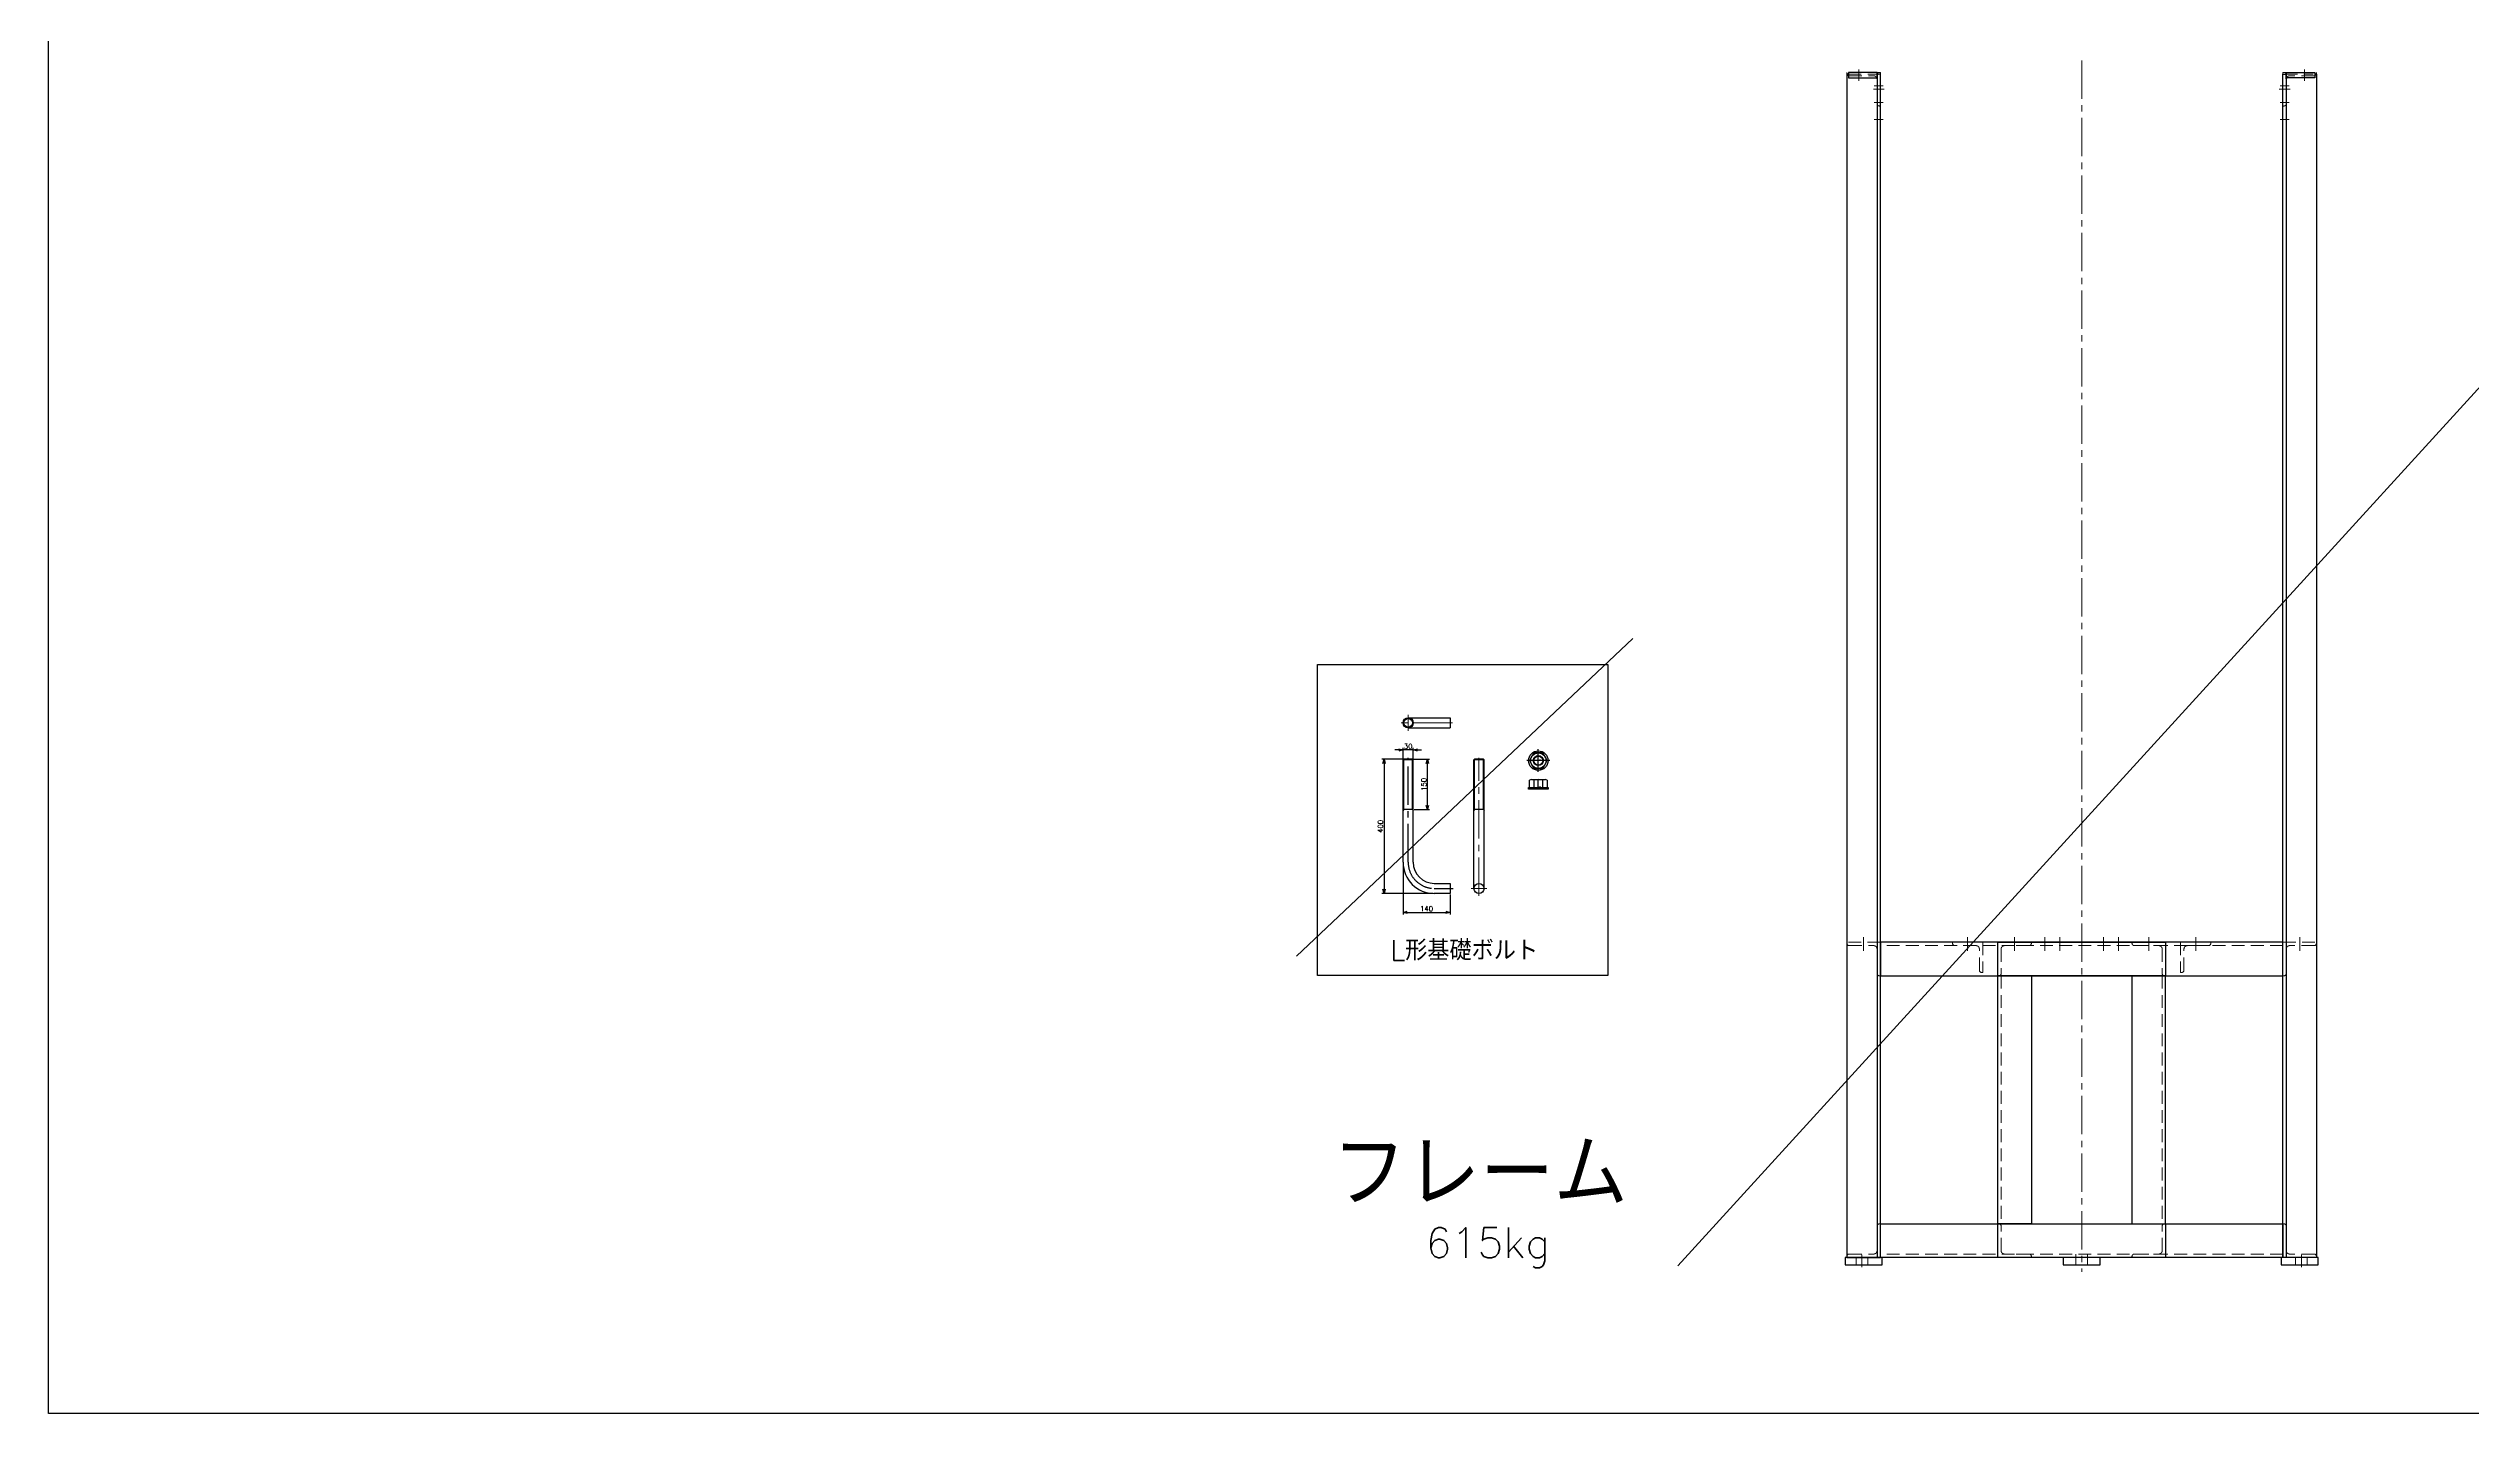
# Model space of a CAD drawing. Header units: millimetres. Extents: x -16130 to 36813, y -8099 to 27484.
# Drawn here: x -16130 to -8907, y 6325 to 10392 of the extents above; entities that cross this region are included whole.
import ezdxf

# ---------------------------------------------------------------- set-up
doc = ezdxf.new("R2010")
doc.units = ezdxf.units.MM
doc.header["$LTSCALE"] = 6
doc.header["$PDMODE"] = 99
doc.header["$PDSIZE"] = 1
doc.linetypes.add('CENTER2', pattern=[28.575, 19.05, -3.175, 3.175, -3.175])
doc.linetypes.add('HIDDEN', pattern=[9.525, 6.35, -3.175])
for name, color, linetype, lineweight in [('04_HIDDEN', 2, 'HIDDEN', 13), ('05_CENTER', 4, 'CENTER2', 13), ('08_DIM', 3, 'Continuous', 13)]:
    doc.layers.add(name, color=color, linetype=linetype, lineweight=lineweight)
doc.layers.add('10_DRAFT', color=8, linetype='Continuous', lineweight=0, plot=False)
doc.styles.add('KANJI0', font='txt.shx', dxfattribs={"width": 0.9, "height": 30, "bigfont": 'bigfont'})
doc.styles.add('KSS_TXT', font='txt.shx', dxfattribs={"bigfont": 'extfont2.shx'})
doc.dimstyles.new('KSS_DIM', dxfattribs={"dimtxt": 3, "dimasz": 2.5, "dimexe": 1.25, "dimexo": 0.625, "dimtad": 1, "dimdsep": 46, "dimtxsty": 'KSS_TXT', "dimblk": 'OPEN30', "dimcen": 0, "dimazin": 2, "dimtfac": 0.75, "dimtmove": 0, "dimatfit": 3, "dimldrblk": 'OPEN30', "dimfxl": 1, "dimtolj": 1, "dimarcsym": 0})

# ---------------------------------------------------------------- blocks, each defined once
blk = doc.blocks.new('A$C2B834F33_1_1')
at = {"color": 0}
for p, q in [((0, 0), (-100, 0)), ((-100, -3), (-100, 0)), ((0, 0), (0, -100)), ((-93, -10), (-20, -10)), ((-10, -20), (-10, -93)), ((-3, -100), (0, -100))]:
    blk.add_line(p, q, dxfattribs=at)
for centre, radius, start, end in [((-93, -3), 7, 180, 270), ((-20, -20), 10, 0, 90), ((-3, -93), 7, 180, 270)]:
    blk.add_arc(centre, radius, start, end, dxfattribs=at)
blk = doc.blocks.new('A$C508A7F88_1_1')
at = {"color": 0}
for p, q in [((0, 0), (0, -90)), ((0, 0), (90, 0)), ((90, -3), (90, 0)), ((10, -83), (10, -20)), ((20, -10), (83, -10)), ((3, -90), (0, -90))]:
    blk.add_line(p, q, dxfattribs=at)
for centre, radius, start, end in [((20, -20), 10, 90, 180), ((83, -3), 7, 270, 0), ((3, -83), 7, 270, 0)]:
    blk.add_arc(centre, radius, start, end, dxfattribs=at)
blk = doc.blocks.new('A$C48ED2E38_1_1')
at = {"color": 0}
for p, q in [((-610, 2592), (-610, -934)), ((610, 2592), (610, -934))]:
    blk.add_line(p, q, dxfattribs=at)
for points in [[(-695, 2592), (-700, 2592), (-700, -934), (-600, -934), (-600, 2592), (-610, 2592)], [(695, 2592), (700, 2592), (700, -934), (600, -934), (600, 2592), (610, 2592)]]:
    blk.add_lwpolyline(points, dxfattribs=at)
at = {"color": 3}
for points in [[(-695, 2592), (-698, 2592), (-695, 2595), (-695, 2595)], [(-610, 2581), (-613, 2581), (-610, 2578), (-610, 2578)], [(-610, 2592), (-607, 2592), (-610, 2595), (-610, 2595)], [(610, 2592), (607, 2592), (610, 2595), (610, 2595)], [(610, 2581), (613, 2581), (610, 2578), (610, 2578)], [(695, 2592), (698, 2592), (695, 2595), (695, 2595)]]:
    blk.add_lwpolyline(points, close=True, dxfattribs=at)
at = {"color": 0}
for points in [[(-610, 2597), (-695, 2597), (-695, 2581), (-610, 2581)], [(610, 2597), (695, 2597), (695, 2581), (610, 2581)], [(-600, -95), (600, -95), (600, 5), (-600, 5)], [(-250, 5), (250, 5), (250, -95), (-250, -95)], [(-250, -95), (-150, -95), (-150, -834), (-250, -834)], [(250, -95), (150, -95), (150, -834), (250, -834)], [(-600, -834), (600, -834), (600, -934), (-600, -934)], [(-250, -834), (250, -834), (250, -934), (-250, -934)], [(-705, -956), (-595, -956), (-595, -934), (-705, -934)], [(-55, -956), (55, -956), (55, -934), (-55, -934)], [(595, -956), (705, -956), (705, -934), (595, -934)]]:
    blk.add_lwpolyline(points, close=True, dxfattribs=at)
at = {"layer": '04_HIDDEN'}
for p, q in [((-695, 2592), (-610, 2592)), ((605, 2592), (690, 2592)), ((600, -5), (-600, -5)), ((-240, -95), (-240, -834)), ((240, -95), (240, -834)), ((-672.5, -934), (-672.5, -956)), ((-637.5, -934), (-637.5, -956)), ((600, -924), (-600, -924)), ((-17.5, -924), (-17.5, -956)), ((17.5, -924), (17.5, -956)), ((637.5, -934), (637.5, -956)), ((672.5, -934), (672.5, -956))]:
    blk.add_line(p, q, dxfattribs=at)
at = {"layer": '05_CENTER'}
for p, q in [((-664.7, 2605.8), (-664.7, 2571.9)), ((0, 2633.1), (0, -976.8)), ((664.7, 2605.8), (664.7, 2571.9)), ((-591.5, 2557), (-618.3, 2557)), ((591.5, 2557), (618.3, 2557)), ((-591.5, 2507), (-618.3, 2507)), ((-591.5, 2457), (-618.3, 2457)), ((591.5, 2507), (618.3, 2507)), ((591.5, 2457), (618.3, 2457)), ((-650, -20.3), (-650, 19.9)), ((-340, 19.9), (-340, -20.3)), ((-200, -20.3), (-200, 19.9)), ((-110, -20.3), (-110, 19.9)), ((-65, -20.3), (-65, 19.9)), ((65, -20.3), (65, 19.9)), ((110, -20.3), (110, 19.9)), ((200, -20.3), (200, 19.9)), ((340, 19.9), (340, -20.3)), ((650, -20.3), (650, 19.9)), ((-655, -926.5), (-655, -963.3)), ((655, -926.5), (655, -963.3))]:
    blk.add_line(p, q, dxfattribs=at)
at = {"layer": '04_HIDDEN'}
for name, p in [('A$C2B834F33_1_1', (-600, 2597)), ('A$C2B834F33_1_1', (-600, 5)), ('A$C2B834F33_1_1', (250, 5)), ('A$C508A7F88_1_1', (295, 5))]:
    blk.add_blockref(name, p, dxfattribs=at)
at = {"layer": '04_HIDDEN', "xscale": -1}
for name, p in [('A$C2B834F33_1_1', (600, 2597)), ('A$C508A7F88_1_1', (-295, 5)), ('A$C2B834F33_1_1', (-250, 5)), ('A$C2B834F33_1_1', (600, 5))]:
    blk.add_blockref(name, p, dxfattribs=at)
at = {"layer": '04_HIDDEN', "xscale": -1, "rotation": 180}
for p in [(-600, -934), (250, -934)]:
    blk.add_blockref('A$C2B834F33_1_1', p, dxfattribs=at)
at = {"layer": '04_HIDDEN', "rotation": 180}
for p in [(-250, -934), (600, -934)]:
    blk.add_blockref('A$C2B834F33_1_1', p, dxfattribs=at)
blk = doc.blocks.new('A$C105678E1_1_1')
at = {"color": 0}
for p, q in [((13.1, 0), (-13.1, 0)), ((-15, -1.9), (-13.1, 0)), ((-15, -307), (-15, -1.9)), ((15, -1.9), (-15, -1.9)), ((-13.1, -150), (-13.1, 0)), ((15, -1.9), (13.1, 0)), ((13.1, -150), (13.1, 0)), ((15, -307), (15, -1.9)), ((-13.1, -150), (-15, -153.3)), ((15, -150), (-15, -150)), ((13.1, -150), (15, -153.3)), ((78, -370), (125, -370)), ((125, -400), (78, -400)), ((125, -370), (125, -400))]:
    blk.add_line(p, q, dxfattribs=at)
at = {"color": 0, "linetype": 'CENTER2'}
for p, q in [((0, -307), (0, 4)), ((78, -385), (134.1, -385))]:
    blk.add_line(p, q, dxfattribs=at)
at = {"color": 0}
for radius in [93, 63]:
    blk.add_arc((78, -307), radius, 180, 270, dxfattribs=at)
at = {"color": 0, "linetype": 'CENTER2'}
blk.add_arc((78, -307), 78, 180, 270, dxfattribs=at)
blk = doc.blocks.new('A$C6FDD30AD_1_1')
at = {"color": 0, "linetype": 'CENTER2'}
for p, q in [((33.9, 0), (-33.9, 0)), ((0, -33.9), (0, 33.9))]:
    blk.add_line(p, q, dxfattribs=at)
blk.add_lwpolyline([(-13.3, 23), (-26.6, 0), (-13.3, -23), (13.3, -23), (26.6, 0), (13.3, 23)], close=True)
at = {"color": 0}
for radius in [29, 23, 15, 13.1]:
    blk.add_circle((0, 0), radius, dxfattribs=at)
at = {"layer": '10_DRAFT', "style": 'KANJI0'}
blk.add_text('M30', height=2, dxfattribs=at).set_placement((0.9, 0.3))
blk = doc.blocks.new('_Open30')
at = {"color": 0, "linetype": 'ByBlock', "lineweight": -2}
for p, q in [((-1, 0.27), (0, 0)), ((0, 0), (-1, -0.27)), ((0, 0), (-1, 0))]:
    blk.add_line(p, q, dxfattribs=at)
blk = doc.blocks.new('*D2204')
at = {"layer": '08_DIM', "color": 0, "lineweight": -2, "transparency": 16777216}
for p, q in [((-12060.7, 8274.4), (-12013.2, 8274.4)), ((-12019.4, 8136.9), (-12019.4, 8261.9)), ((-12058.8, 8124.4), (-12013.2, 8124.4))]:
    blk.add_line(p, q, dxfattribs=at)
at = {"layer": 'Defpoints', "color": 0, "transparency": 16777216}
for p in [(-12063.8, 8274.4), (-12019.4, 8274.4), (-12061.9, 8124.4)]:
    blk.add_point(p, dxfattribs=at)
at = {"layer": '08_DIM', "color": 0, "lineweight": -2, "transparency": 16777216, "xscale": 12.5, "yscale": 12.5, "zscale": 12.5}
for p, rotation in [((-12019.4, 8274.4), 90), ((-12019.4, 8124.4), 270)]:
    blk.add_blockref('_Open30', p, dxfattribs=dict(at, rotation=rotation))
at = {"layer": '08_DIM', "color": 0, "transparency": 16777216, "insert": (-12030.1, 8199.4), "char_height": 15, "attachment_point": 5, "rotation": 90, "style": 'KSS_TXT'}
blk.add_mtext('\\A1;150', dxfattribs=at)
blk = doc.blocks.new('*D2205')
at = {"layer": '08_DIM', "color": 0, "lineweight": -2, "transparency": 16777216}
for p, q in [((-12091.9, 8275.7), (-12091.9, 8308.5)), ((-12061.9, 8275.7), (-12061.9, 8308.5)), ((-12104.4, 8302.3), (-12116.9, 8302.3)), ((-12061.9, 8302.3), (-12091.9, 8302.3)), ((-12049.4, 8302.3), (-12036.9, 8302.3))]:
    blk.add_line(p, q, dxfattribs=at)
at = {"layer": 'Defpoints', "color": 0, "transparency": 16777216}
for p in [(-12091.9, 8302.3), (-12091.9, 8272.5), (-12061.9, 8272.5)]:
    blk.add_point(p, dxfattribs=at)
at = {"layer": '08_DIM', "color": 0, "lineweight": -2, "transparency": 16777216, "xscale": 12.5, "yscale": 12.5, "zscale": 12.5}
blk.add_blockref('_Open30', (-12091.9, 8302.3), dxfattribs=at)
at = {"layer": '08_DIM', "color": 0, "lineweight": -2, "transparency": 16777216, "xscale": 12.5, "yscale": 12.5, "zscale": 12.5, "rotation": 180}
blk.add_blockref('_Open30', (-12061.9, 8302.3), dxfattribs=at)
at = {"layer": '08_DIM', "color": 0, "transparency": 16777216, "insert": (-12076.9, 8312.9), "char_height": 15, "attachment_point": 5, "style": 'KSS_TXT'}
blk.add_mtext('\\A1;30', dxfattribs=at)
blk = doc.blocks.new('*D2206')
at = {"layer": '08_DIM', "color": 0, "lineweight": -2, "transparency": 16777216}
for p, q in [((-12092.6, 8274.4), (-12155, 8274.4)), ((-12148.7, 8261.9), (-12148.7, 7886.9)), ((-12002, 7874.4), (-12155, 7874.4))]:
    blk.add_line(p, q, dxfattribs=at)
at = {"layer": 'Defpoints', "color": 0, "transparency": 16777216}
for p in [(-12089.5, 8274.4), (-12148.7, 7874.4), (-11998.9, 7874.4)]:
    blk.add_point(p, dxfattribs=at)
at = {"layer": '08_DIM', "color": 0, "lineweight": -2, "transparency": 16777216, "xscale": 12.5, "yscale": 12.5, "zscale": 12.5}
for p, rotation in [((-12148.7, 8274.4), 90), ((-12148.7, 7874.4), 270)]:
    blk.add_blockref('_Open30', p, dxfattribs=dict(at, rotation=rotation))
at = {"layer": '08_DIM', "color": 0, "transparency": 16777216, "insert": (-12159.4, 8074.4), "char_height": 15, "attachment_point": 5, "rotation": 90, "style": 'KSS_TXT'}
blk.add_mtext('\\A1;400', dxfattribs=at)
blk = doc.blocks.new('A$C7A531478_1_1')
at = {"color": 0}
for p, q in [((-26.6, 4.5), (-26.6, 26.2)), ((-19.9, 28.5), (19.9, 28.5)), ((-13.3, 26.2), (-13.3, 4.5)), ((13.3, 4.5), (13.3, 26.2)), ((26.6, 26.2), (26.6, 4.5))]:
    blk.add_line(p, q, dxfattribs=at)
at = {"color": 0, "linetype": 'CENTER2'}
blk.add_line((0, 0), (0, 28.5), dxfattribs=at)
at = {"color": 0}
blk.add_lwpolyline([(-29, 4.5), (29, 4.5), (29, 0), (-29, 0)], close=True, dxfattribs=at)
for centre, radius, start, end in [((-19.9, 17.8), 10.7, 51.50244, 128.49756), ((0, -10.7), 39.2, 70.19244, 109.80756), ((19.9, 17.8), 10.7, 51.50244, 128.49756)]:
    blk.add_arc(centre, radius, start, end, dxfattribs=at)
at = {"layer": '10_DRAFT', "style": 'KANJI0'}
blk.add_text('M30', height=2, dxfattribs=at).set_placement((0.9, 4.8))
blk = doc.blocks.new('A$C6E376DF3_1_1')
at = {"color": 0}
for p, q in [((13.1, 0), (-13.1, 0)), ((-15, -1.9), (-13.1, 0)), ((-15, -385), (-15, -1.9)), ((15, -1.9), (-15, -1.9)), ((-13.1, -150), (-13.1, 0)), ((15, -1.9), (13.1, 0)), ((13.1, -150), (13.1, 0)), ((15, -385), (15, -1.9)), ((-13.1, -150), (-15, -153.3)), ((15, -150), (-15, -150)), ((13.1, -150), (15, -153.3))]:
    blk.add_line(p, q, dxfattribs=at)
blk.add_circle((0, -385), 15)
at = {"layer": '05_CENTER', "color": 0}
for p, q in [((0, -407.5), (0, 4)), ((-23.4, -385), (23.4, -385))]:
    blk.add_line(p, q, dxfattribs=at)
blk = doc.blocks.new('*D2210')
at = {"layer": '08_DIM', "color": 0, "lineweight": -2, "transparency": 16777216}
for p, q in [((-12091.9, 7964.3), (-12091.9, 7812)), ((-12079.4, 7818.2), (-11964.4, 7818.2)), ((-11951.9, 7871.3), (-11951.9, 7812))]:
    blk.add_line(p, q, dxfattribs=at)
at = {"layer": 'Defpoints', "color": 0, "transparency": 16777216}
for p in [(-12091.9, 7967.4), (-11951.9, 7874.4), (-11951.9, 7818.2)]:
    blk.add_point(p, dxfattribs=at)
at = {"layer": '08_DIM', "color": 0, "lineweight": -2, "transparency": 16777216, "xscale": 12.5, "yscale": 12.5, "zscale": 12.5, "rotation": 180}
blk.add_blockref('_Open30', (-12091.9, 7818.2), dxfattribs=at)
at = {"layer": '08_DIM', "color": 0, "lineweight": -2, "transparency": 16777216, "xscale": 12.5, "yscale": 12.5, "zscale": 12.5}
blk.add_blockref('_Open30', (-11951.9, 7818.2), dxfattribs=at)
at = {"layer": '08_DIM', "color": 0, "transparency": 16777216, "insert": (-12021.9, 7828.9), "char_height": 15, "attachment_point": 5, "style": 'KSS_TXT'}
blk.add_mtext('\\A1;140', dxfattribs=at)
blk = doc.blocks.new('A$C25281040_1_1')
at = {"color": 0}
for p, q in [((0, 15), (125, 15)), ((125, 15), (125, -15)), ((0, -15), (125, -15))]:
    blk.add_line(p, q, dxfattribs=at)
for radius in [15, 13.1]:
    blk.add_circle((0, 0), radius, dxfattribs=at)
at = {"layer": '05_CENTER'}
for p, q in [((0, -23.4), (0, 23.4)), ((131.8, 0), (-23.4, 0))]:
    blk.add_line(p, q, dxfattribs=at)

msp = doc.modelspace()

# ---------------------------------------------------------------- linework, layer by layer
at = {"color": 2}
msp.add_line((-4299.339, 14406.98813), (-11273.00944, 6764.54091), dxfattribs=at)
at = {"color": 3}
msp.add_line((-11407.52605, 8634.10817), (-12409.47151, 7687.54362), dxfattribs=at)
at = {"color": 2}
msp.add_lwpolyline([(-16130.25216, 14880.92178), (-1651.04794, 14880.92178), (-1651.04794, 6324.74419), (-16130.25216, 6324.74419)], close=True, dxfattribs=at)
msp.add_lwpolyline([(-12347.39671, 8557.02656), (-11481.53001, 8557.02656), (-11481.53001, 7629.86333), (-12347.39671, 7629.86333)], close=True)
at = {"layer": '05_CENTER'}
for p, q in [((-10690.12412, 10270.99477), (-10657.89403, 10270.99477)), ((-9448.05789, 10270.99477), (-9480.28798, 10270.99477))]:
    msp.add_line(p, q, dxfattribs=at)

# ---------------------------------------------------------------- block references
for name, p in [('A$C48ED2E38_1_1', (-10069.091, 7723.99477)), ('A$C25281040_1_1', (-12076.90188, 8382.93833)), ('A$C105678E1_1_1', (-12076.90188, 8274.42022)), ('A$C6E376DF3_1_1', (-11865.77966, 8274.42022)), ('A$C6FDD30AD_1_1', (-11688.84884, 8270.32682)), ('A$C7A531478_1_1', (-11688.84884, 8185.61025))]:
    msp.add_blockref(name, p)

# ---------------------------------------------------------------- texts
at = {"layer": '08_DIM', "style": 'KSS_TXT'}
for s, height, p in [('L形基礎ボルト', 60, (-12129.43392, 7675.01859)), ('フレーム', 200, (-12302.5966, 6941.17462))]:
    msp.add_text(s, height=height, dxfattribs=at).set_placement(p)
at = {"layer": '08_DIM', "color": 6, "style": 'KSS_TXT'}
msp.add_text('615kg', height=90, dxfattribs=at).set_placement((-12024.71096, 6788.7464))

# ---------------------------------------------------------------- dimensions: what is measured, and where the dimension line sits
at = {"layer": '08_DIM'}
for base, p1, p2, picture, middle in [((-12091.90188, 8302.27678), (-12061.90188, 8272.52572), (-12091.90188, 8272.52572), '*D2205', (-12076.90188, 8312.90178)), ((-11951.90188, 7818.22546), (-12091.90188, 7967.42022), (-11951.90188, 7874.42022), '*D2210', (-12021.90188, 7828.85046))]:
    dim = msp.add_linear_dim(base=base, p1=p1, p2=p2, dimstyle='KSS_DIM', override={"dimscale": 5}, dxfattribs=at)
    dim.commit()
    dim.dimension.update_dxf_attribs({"geometry": picture, "text_midpoint": middle})
for base, p1, p2, picture, middle in [((-12148.74149, 7874.42022), (-12089.51839, 8274.42022), (-11998.90188, 7874.42022), '*D2206', (-12159.36649, 8074.42022)), ((-12019.44941, 8274.42022), (-12061.90188, 8124.42022), (-12063.79638, 8274.42022), '*D2204', (-12030.08483, 8199.42022))]:
    dim = msp.add_linear_dim(base=base, p1=p1, p2=p2, angle=90, dimstyle='KSS_DIM', override={"dimscale": 5}, dxfattribs=at)
    dim.commit()
    dim.dimension.update_dxf_attribs({"geometry": picture, "text_midpoint": middle})

doc.saveas('drawing.dxf')
